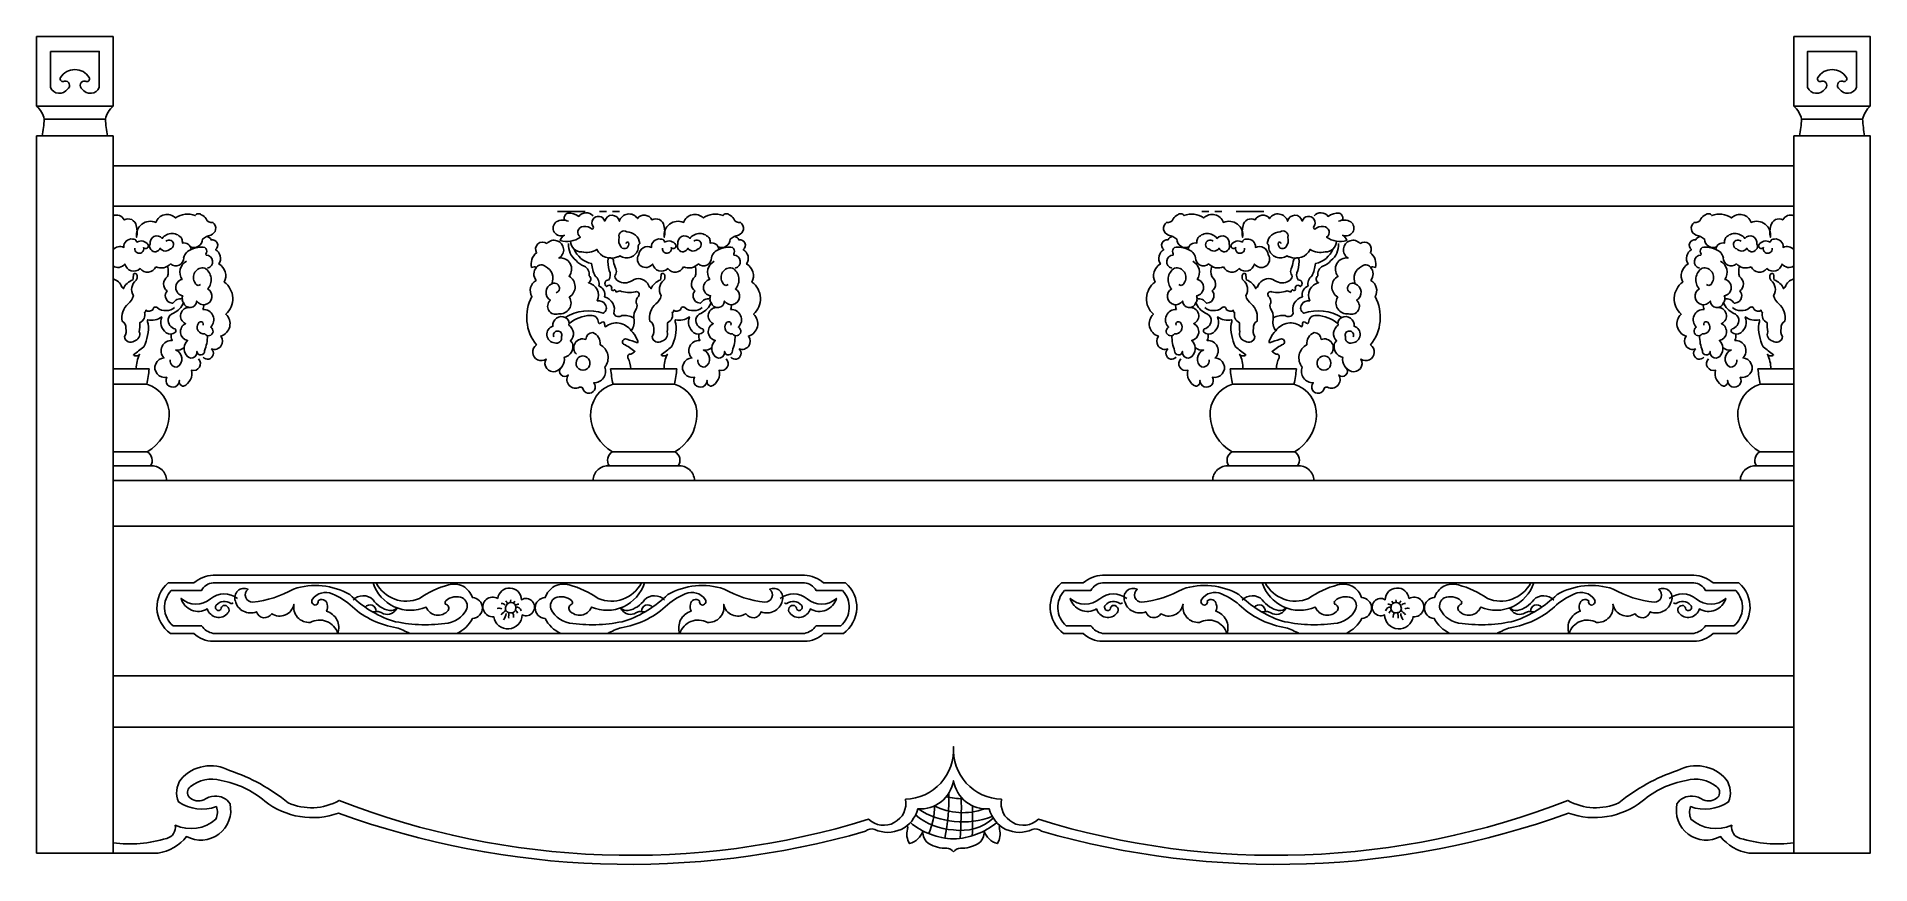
# Model space of a CAD drawing. Extents: x 183 to 2583, y 1398 to 2482.
import ezdxf

# ---------------------------------------------------------------- set-up
doc = ezdxf.new("R2010")
doc.units = 0
doc.header["$LTSCALE"] = 0.85
doc.header["$MEASUREMENT"] = 0
for name, color, linetype in [('3', 3, 'CONTINUOUS'), ('4', 4, 'CONTINUOUS'), ('7', 7, 'CONTINUOUS')]:
    doc.layers.add(name, color=color, linetype=linetype)

msp = doc.modelspace()

# ---------------------------------------------------------------- linework, layer by layer
at = {"layer": '3'}
for p, q in [((193, 2374.1), (273, 2374.1)), ((2573, 2374.1), (2493, 2374.1)), ((864.9, 2253.3), (900.9, 2253.3)), ((919.5, 2253.3), (928.9, 2253.3)), ((936.6, 2253.3), (945.9, 2253.3)), ((1717.4, 2253.3), (1708.1, 2253.3)), ((1734.4, 2253.3), (1725.1, 2253.3)), ((1789.1, 2253.3), (1753, 2253.3)), ((283, 2027.1), (327.1, 2027.1)), ((937.4, 2027.1), (1017.8, 2027.1)), ((1828.7, 2027.1), (1748.2, 2027.1)), ((2483, 2027.1), (2439, 2027.1)), ((283, 1938.5), (327.6, 1938.5)), ((936.9, 1938.5), (1018.3, 1938.5)), ((1829.2, 1938.5), (1747.7, 1938.5)), ((2483, 1938.5), (2438.5, 1938.5))]:
    msp.add_line(p, q, dxfattribs=at)
for points in [[(201, 2462.7), (265, 2462.7), (265, 2415.4, -0.58544), (242.7, 2413.5, -0.845204), (246.7, 2423.8, 0.779355), (251.8, 2428.7, 0.548423), (214.3, 2428.7, 0.779355), (219.4, 2423.8, -0.845204), (223.4, 2413.5, -0.58544), (201, 2415.4)], [(2565, 2462.7), (2501, 2462.7), (2501, 2415.4, 0.58544), (2523.4, 2413.5, 0.845204), (2519.4, 2423.8, -0.779355), (2514.3, 2428.7, -0.548423), (2551.8, 2428.7, -0.779355), (2546.7, 2423.8, 0.845204), (2542.7, 2413.5, 0.58544), (2565, 2415.4)], [(903.5, 2047.2, 0.577), (901.5, 2063.3, 0.493206), (889.7, 2057.6, 0.776941)], [(1862.5, 2047.2, -0.577), (1864.6, 2063.3, -0.493206), (1876.3, 2057.6, -0.776941)], [(1187.9, 1700.8, 0.202082), (1203.1, 1710.8), (1235.5, 1710.8, 0.429101), (1237.7, 1757), (1203.1, 1757, 0.264887), (1187.9, 1767), (414.1, 1767, 0.264887), (398.9, 1757), (359.2, 1757, 0.429101), (361.5, 1710.8), (398.9, 1710.8, 0.202082), (414.1, 1700.8)], [(786.6, 1746.5, 1.383478), (781.2, 1722.7, 0.916801), (818.6, 1725, 1.666033), (817.6, 1744.9, 0.937443)], [(1578.1, 1700.8, -0.202082), (1563, 1710.8), (1530.6, 1710.8, -0.429101), (1528.4, 1757), (1563, 1757, -0.264887), (1578.1, 1767), (2352, 1767, -0.264887), (2367.2, 1757), (2406.9, 1757, -0.429101), (2404.6, 1710.8), (2367.2, 1710.8, -0.202082), (2352, 1700.8)], [(1979.2, 1746.5, -1.383478), (1984.6, 1722.7, -0.916801), (1947.2, 1725, -1.666033), (1948.2, 1744.9, -0.937443)], [(801.6, 1728, 0.604545), (810, 1735.3, 0.298473), (807.6, 1740, 0.532459), (797.3, 1736.1, 0.561139)], [(1964.2, 1728, -0.604545), (1955.8, 1735.3, -0.298473), (1958.2, 1740, -0.532459), (1968.6, 1736.1, -0.561139)]]:
    msp.add_lwpolyline(points, format="xyb", close=True, dxfattribs=at)
for points in [[(384.4, 2206.7, 0.511147), (400.1, 2217.1, -0.115037), (410.9, 2222.2, 0.595021), (413.7, 2238.8, -0.395233), (404.9, 2243.6, 0.192775), (398.5, 2248.8, 0.477687), (390.7, 2247.9, 0.24127), (364.7, 2244.8, 0.543907), (339, 2238.8, 0.595658), (313.8, 2219.5, 0.132143), (313.4, 2234.8, 0.506736), (297.6, 2242.2, 0.395868), (283, 2247.5, 0.395868)], [(1075.1, 2206.7, 0.511147), (1090.8, 2217.1, -0.115037), (1101.7, 2222.2, 0.595021), (1104.4, 2238.8, -0.395233), (1095.6, 2243.6, 0.192775), (1089.3, 2248.8, 0.477687), (1081.4, 2247.9, 0.24127), (1055.4, 2244.8, 0.543907), (1029.7, 2238.8, 0.595658), (1004.5, 2219.5, 0.132143), (1004.1, 2234.8, 0.506736), (988.3, 2242.2, 0.548304), (969.3, 2244, 0.647951), (945.7, 2240.4, 0.813441), (926.6, 2240.6, 1.18722), (911.4, 2233.4, -0.432573), (910.2, 2230.1, 0.21021), (898.6, 2233.4, 0.75045), (894.7, 2219.6, -0.226766), (868.4, 2215, -0.224501), (873.7, 2222.1, -0.901784), (863.2, 2239.8, -0.228598), (879.1, 2240.4)], [(911.2, 2247.3, 0.482978), (892.6, 2246.7, 0.173921), (878.3, 2250.9, 0.443087), (874, 2241.8)], [(1691, 2206.7, -0.511147), (1675.3, 2217.1, 0.115037), (1664.4, 2222.2, -0.595021), (1661.7, 2238.8, 0.395233), (1670.5, 2243.6, -0.192775), (1676.8, 2248.8, -0.477687), (1684.7, 2247.9, -0.24127), (1710.7, 2244.8, -0.543907), (1736.4, 2238.8, -0.595658), (1761.5, 2219.5, -0.132143), (1762, 2234.8, -0.506736), (1777.8, 2242.2, -0.548304), (1796.7, 2244, -0.647951), (1820.4, 2240.4, -0.813441), (1839.5, 2240.6, -1.18722), (1854.7, 2233.4, 0.432573), (1855.9, 2230.1, -0.21021), (1867.4, 2233.4, -0.75045), (1871.4, 2219.6, 0.226766), (1897.7, 2215, 0.224501), (1892.4, 2222.1, 0.901784), (1902.9, 2239.8, 0.228598), (1887, 2240.4)], [(1854.9, 2247.3, -0.482978), (1873.4, 2246.7, -0.173921), (1887.8, 2250.9, -0.443087), (1892.1, 2241.8)], [(2381.7, 2206.7, -0.511147), (2366, 2217.1, 0.115037), (2355.1, 2222.2, -0.595021), (2352.4, 2238.8, 0.395233), (2361.2, 2243.6, -0.192775), (2367.5, 2248.8, -0.477687), (2375.4, 2247.9, -0.24127), (2401.4, 2244.8, -0.543907), (2427.1, 2238.8, -0.595658), (2452.3, 2219.5, -0.132143), (2452.7, 2234.8, -0.506736), (2468.5, 2242.2, -0.395868), (2483, 2247.5, -0.395868)], [(311.4, 2205.3, 1.24052), (322.9, 2205.9, 0.833681), (329, 2209.5, 0.410231), (314.2, 2213.1, 0.41411), (308.4, 2217.1, 0.493427), (297.2, 2206.2, 0.340999), (283, 2203.1, 0.340999)], [(385.2, 2203.5, 0.449217), (373.7, 2211.9, 0.082864), (373.1, 2217.4, 0.517015), (347.4, 2218, 0.757811), (331.4, 2210.4, 1.01048), (344.7, 2205, 0.474183), (358, 2204.1, 1.247587), (352.3, 2214.3)], [(400.8, 2062.4, 1.05205), (411.9, 2073.2, 0.750798), (424, 2090, 0.587883), (430.6, 2118.6, 0.479181), (428.6, 2160.7, 0.394571), (421.5, 2184.6, 0.422356), (417.2, 2203.4, 0.804622), (411.4, 2215.9, 0.311531), (405.2, 2220.3)], [(862.8, 2146.5, 1.101049), (857.3, 2158.5, 0.620744), (855.5, 2136.9, 0.867532), (866.1, 2119.4, 0.645479), (880.2, 2141, 0.566387), (879.8, 2168.5, 0.696628), (866.6, 2192.2, 1.174832), (850.9, 2211.3, 0.815804), (837.3, 2199, 0.303823), (830.8, 2179.9, -0.176939), (837.3, 2180.2, 0.367369), (836.7, 2162.9, 0.411662), (831.2, 2141.8, 0.29912), (837.2, 2078.5, 1.005722), (849.8, 2060, 0.664193), (862.1, 2043.8, 0.35407), (873.6, 2062.2, 0.459153), (884.2, 2081, 0.017602), (881.7, 2083.8, 0.468592), (879.7, 2104.4, 0.358084), (874.9, 2114.4, 0.60715), (858.7, 2102.9, 0.83542), (861, 2081.2, 0.619248), (869.9, 2089.4, 0.580744), (864.8, 2096.6, 0.547089), (859.9, 2089)], [(879.3, 2211.1, 0.255623), (889.1, 2188.9, 0.156585), (899.5, 2181.8, -0.343358), (906, 2169, -0.583367), (905.1, 2159.8, -0.482918), (916.7, 2136.4, -0.295925), (927.2, 2131.5, -0.465148), (924.5, 2120, 0.228587), (874.9, 2114.4, 0.204056)], [(881.8, 2214.3, 0.410096), (896.5, 2200.3, 0.210517), (916.3, 2203.5, 0.410946), (943.1, 2194, 0.259619), (946.5, 2195.3, 0.529071), (970.5, 2204.3, -0.309669), (972.5, 2211.4, 0.366541), (955.5, 2226.7, 0.687218), (945.4, 2219.6, 0.236321), (948, 2206.5, 0.867818), (957.5, 2212.4, 0.762905), (954.6, 2211.1)], [(1002.2, 2205.3, 1.24052), (1013.6, 2205.9, 0.833681), (1019.7, 2209.5, 0.410231), (1004.9, 2213.1, 0.41411), (999.1, 2217.1, 0.493427), (987.9, 2206.2, 0.522758), (971, 2196.5, 0.96726), (989.1, 2184.4, 0.578936), (1009.1, 2178.4, 0.553992), (1029.7, 2180.8)], [(1076, 2203.5, 0.449217), (1064.5, 2211.9, 0.082864), (1063.9, 2217.4, 0.517015), (1038.1, 2218, 0.757811), (1022.1, 2210.4, 1.01048), (1035.4, 2205, 0.474183), (1048.7, 2204.1, 1.247587), (1043, 2214.3)], [(1091.5, 2062.4, 1.05205), (1102.6, 2073.2, 0.750798), (1114.7, 2090, 0.587883), (1121.3, 2118.6, 0.479181), (1119.3, 2160.7, 0.394571), (1112.3, 2184.6, 0.422356), (1107.9, 2203.4, 0.804622), (1102.1, 2215.9, 0.311531), (1095.9, 2220.3)], [(1674.5, 2062.4, -1.05205), (1663.5, 2073.2, -0.750798), (1651.3, 2090, -0.587883), (1644.7, 2118.6, -0.479181), (1646.8, 2160.7, -0.394571), (1653.8, 2184.6, -0.422356), (1658.2, 2203.4, -0.804622), (1663.9, 2215.9, -0.311531), (1670.2, 2220.3)], [(1690.1, 2203.5, -0.449217), (1701.6, 2211.9, -0.082864), (1702.2, 2217.4, -0.517015), (1727.9, 2218, -0.757811), (1744, 2210.4, -1.01048), (1730.7, 2205, -0.474183), (1717.3, 2204.1, -1.247587), (1723.1, 2214.3)], [(1763.9, 2205.3, -1.24052), (1752.4, 2205.9, -0.833681), (1746.4, 2209.5, -0.410231), (1761.2, 2213.1, -0.41411), (1767, 2217.1, -0.493427), (1778.1, 2206.2, -0.522758), (1795.1, 2196.5, -0.96726), (1776.9, 2184.4, -0.578936), (1757, 2178.4, -0.553992), (1736.4, 2180.8)], [(1884.3, 2214.3, -0.410096), (1869.6, 2200.3, -0.210517), (1849.8, 2203.5, -0.410946), (1823, 2194, -0.259619), (1819.6, 2195.3, -0.529071), (1795.6, 2204.3, 0.309669), (1793.6, 2211.4, -0.366541), (1810.6, 2226.7, -0.687218), (1820.7, 2219.6, -0.236321), (1818, 2206.5, -0.867818), (1808.6, 2212.4, -0.762905), (1811.5, 2211.1)], [(1886.8, 2211.1, -0.255623), (1877, 2188.9, -0.156585), (1866.6, 2181.8, 0.343358), (1860, 2169, 0.583367), (1860.9, 2159.8, 0.482918), (1849.4, 2136.4, 0.295925), (1838.8, 2131.5, 0.465148), (1841.6, 2120, -0.228587), (1891.2, 2114.4, -0.204056)], [(1903.3, 2146.5, -1.101049), (1908.8, 2158.5, -0.620744), (1910.6, 2136.9, -0.867532), (1900, 2119.4, -0.645479), (1885.9, 2141, -0.566387), (1886.3, 2168.5, -0.696628), (1899.5, 2192.2, -1.174832), (1915.2, 2211.3, -0.815804), (1928.7, 2199, -0.303823), (1935.3, 2179.9, 0.176939), (1928.8, 2180.2, -0.367369), (1929.3, 2162.9, -0.411662), (1934.9, 2141.8, -0.29912), (1928.9, 2078.5, -1.005722), (1916.3, 2060, -0.664193), (1904, 2043.8, -0.35407), (1892.5, 2062.2, -0.459153), (1881.9, 2081, -0.017602), (1884.4, 2083.8, -0.468592), (1886.4, 2104.4, -0.358084), (1891.2, 2114.4, -0.60715), (1907.3, 2102.9, -0.83542), (1905.1, 2081.2, -0.619248), (1896.2, 2089.4, -0.580744), (1901.3, 2096.6, -0.547089), (1906.2, 2089)], [(2365.3, 2062.4, -1.05205), (2354.2, 2073.2, -0.750798), (2342, 2090, -0.587883), (2335.5, 2118.6, -0.479181), (2337.5, 2160.7, -0.394571), (2344.5, 2184.6, -0.422356), (2348.9, 2203.4, -0.804622), (2354.6, 2215.9, -0.311531), (2360.9, 2220.3)], [(2380.8, 2203.5, -0.449217), (2392.3, 2211.9, -0.082864), (2392.9, 2217.4, -0.517015), (2418.6, 2218, -0.757811), (2434.7, 2210.4, -1.01048), (2421.4, 2205, -0.474183), (2408.1, 2204.1, -1.247587), (2413.8, 2214.3)], [(2454.6, 2205.3, -1.24052), (2443.1, 2205.9, -0.833681), (2437.1, 2209.5, -0.410231), (2451.9, 2213.1, -0.41411), (2457.7, 2217.1, -0.493427), (2468.9, 2206.2, -0.340999), (2483, 2203.1, -0.340999)], [(283, 2182, 0.420125), (298.4, 2184.4, 0.578936), (318.4, 2178.4, 0.553992), (339, 2180.8)], [(379.1, 2188.1, 0.449102), (373.3, 2164.3, 0.818607), (374.3, 2142.9, 0.163834), (373.7, 2138.7, 0.163834)], [(964.4, 2113.9, 0.154764), (949.1, 2116.8, -0.431056), (938.3, 2119.5, 0.438389), (926.3, 2141.4, 0.377048), (919, 2155.7, 0.30331), (913.9, 2168.7, -0.085941), (909.3, 2184.9, -0.245573), (886.1, 2204.4)], [(960.5, 2047.1, 0.125427), (956.8, 2061.4, -0.522929), (960.8, 2066.6, 0.146721), (966, 2070, 0.062225), (951.3, 2079.4, -0.89423), (955.3, 2085.9, -0.00537), (969.4, 2081.3, 0.295636), (968.7, 2085.9, 0.112963), (961.1, 2097.1, 0.22037), (964.5, 2113.3, -0.171471), (968.1, 2126.2, 0.231417), (967.8, 2133.5, -0.285721), (970.6, 2142, 0.795516), (966.7, 2148, -0.162092), (946.2, 2149.5, -0.215767), (940.9, 2148.2, 0.463805), (939.1, 2150.7, -0.866571), (935.6, 2151.5, 0.898294), (929.1, 2154.9, -0.827003), (932, 2163.5, 0.283474), (932.2, 2176, -0.092195), (930.9, 2191.5, -0.332932), (934.9, 2191.9, -0.434913), (938.2, 2187.7, 0.082176), (941.1, 2178.2, -0.218805), (940.9, 2171.1, 0.393939), (940.9, 2165.1, 0.318942), (957.8, 2160.6, -0.003562), (967.8, 2165.1, -0.375769), (985.1, 2154.2, -0.48945), (987.1, 2152, -0.209506), (999.6, 2163.5, 0.046), (1000.3, 2171.2, -0.76604), (1005.2, 2168.6, -0.224132), (1003.8, 2163.1, 0.373867), (1000.3, 2143, -0.187695), (993.4, 2132.3, 0.262407), (985.7, 2109.4, -0.343434), (990.6, 2100.4, -0.189947), (988.7, 2089.3, 0.589802), (1001.5, 2083.5, 0.446697), (1008.1, 2095.6, 0.051644), (1008.8, 2107.5, 0.364914), (1015, 2121.1, 0.554594), (1016.6, 2123.9, 0.361731), (1026, 2124.9, -0.646044), (1031.6, 2127.3, 0.219395), (1043.5, 2123.7, 0.210512), (1054.1, 2127.3)], [(1069.9, 2188.1, 0.449102), (1064, 2164.3, 0.818607), (1065, 2142.9, 0.163834), (1064.4, 2138.7, 0.163834)], [(1696.2, 2188.1, -0.449102), (1702.1, 2164.3, -0.818607), (1701.1, 2142.9, -0.163834), (1701.7, 2138.7, -0.163834)], [(1805.6, 2047.1, -0.125427), (1809.3, 2061.4, 0.522929), (1805.3, 2066.6, -0.146721), (1800.1, 2070, -0.062225), (1814.8, 2079.4, 0.89423), (1810.8, 2085.9, 0.00537), (1796.7, 2081.3, -0.295636), (1797.3, 2085.9, -0.112963), (1805, 2097.1, -0.22037), (1801.6, 2113.3, 0.171471), (1797.9, 2126.2, -0.231417), (1798.3, 2133.5, 0.285721), (1795.5, 2142, -0.795516), (1799.4, 2148, 0.162092), (1819.8, 2149.5, 0.215767), (1825.2, 2148.2, -0.463805), (1827, 2150.7, 0.866571), (1830.5, 2151.5, -0.898294), (1837, 2154.9, 0.827003), (1834.1, 2163.5, -0.283474), (1833.8, 2176, 0.092195), (1835.2, 2191.5, 0.332932), (1831.2, 2191.9, 0.434913), (1827.8, 2187.7, -0.082176), (1825, 2178.2, 0.218805), (1825.2, 2171.1, -0.393939), (1825.2, 2165.1, -0.318942), (1808.3, 2160.6, 0.003562), (1798.3, 2165.1, 0.375769), (1780.9, 2154.2, 0.48945), (1778.9, 2152, 0.209506), (1766.5, 2163.5, -0.046), (1765.8, 2171.2, 0.76604), (1760.9, 2168.6, 0.224132), (1762.3, 2163.1, -0.373867), (1765.8, 2143, 0.187695), (1772.7, 2132.3, -0.262407), (1780.3, 2109.4, 0.343434), (1775.5, 2100.4, 0.189947), (1777.4, 2089.3, -0.589802), (1764.6, 2083.5, -0.446697), (1757.9, 2095.6, -0.051644), (1757.3, 2107.5, -0.364914), (1751, 2121.1, -0.554594), (1749.5, 2123.9, -0.361731), (1740.1, 2124.9, 0.646044), (1734.5, 2127.3, -0.219395), (1722.6, 2123.7, -0.210512), (1712, 2127.3)], [(1801.6, 2113.9, -0.154764), (1817, 2116.8, 0.431056), (1827.8, 2119.5, -0.438389), (1839.8, 2141.4, -0.377048), (1847.1, 2155.7, -0.30331), (1852.2, 2168.7, 0.085941), (1856.8, 2184.9, 0.245573), (1879.9, 2204.4)], [(2386.9, 2188.1, -0.449102), (2392.8, 2164.3, -0.818607), (2391.8, 2142.9, -0.163834), (2392.4, 2138.7, -0.163834)], [(2483, 2182, -0.420125), (2467.6, 2184.4, -0.578936), (2447.7, 2178.4, -0.553992), (2427.1, 2180.8)], [(283, 2164.9, -0.269148), (294.4, 2154.2, -0.48945), (296.4, 2152, -0.209506), (308.9, 2163.5, 0.046), (309.6, 2171.2, -0.76604), (314.5, 2168.6, -0.224132), (313.1, 2163.1, 0.373867), (309.6, 2143, -0.187695), (302.7, 2132.3, 0.262407), (295, 2109.4, -0.343434), (299.9, 2100.4, -0.189947), (298, 2089.3, 0.589802), (310.7, 2083.5, 0.446697), (317.4, 2095.6, 0.051644), (318, 2107.5, 0.364914), (324.3, 2121.1, 0.554594), (325.9, 2123.9, 0.361731), (335.3, 2124.9, -0.646044), (340.8, 2127.3, 0.219395), (352.8, 2123.7, 0.210512), (363.4, 2127.3)], [(354.2, 2181.4, -0.155774), (354.3, 2167.9, 0.513287), (353.8, 2149.2, 0.236356), (351.6, 2140.8, 0.349738), (360.6, 2133.3, -0.05048), (361.3, 2133.2, -0.306025), (373.7, 2138.7, 0.296631), (375.3, 2134, -0.183894), (362.3, 2120, 0.30791), (355.1, 2112, 0.360153), (364.1, 2099.4, -0.428347), (364.6, 2095.2, -0.395018), (352.6, 2094.4, -0.349571), (346.7, 2115.2, -0.217297), (328.4, 2111.5, 0.261578), (329.1, 2106.3, -0.139384), (323.2, 2076, -0.024929), (309.6, 2065.5, 0.459642), (317.8, 2066.3, 0.131492), (313.5, 2047.1, 0.131492)], [(375.3, 2134, 0.861617), (392.5, 2135.8, 1.255122), (406.9, 2151.6, 0.460268), (403, 2179.1, 0.690985), (390.6, 2159.6, 0.606526), (397.4, 2157.7, 0.606526)], [(857.3, 2158.5, 0.409986), (848.9, 2181, 0.450903), (837.3, 2180.2, 0.450903)], [(1044.9, 2181.4, -0.155774), (1045, 2167.9, 0.513287), (1044.5, 2149.2, 0.236356), (1042.3, 2140.8, 0.349738), (1051.3, 2133.3, -0.05048), (1052, 2133.2, -0.306025), (1064.4, 2138.7, 0.296631), (1066, 2134, -0.183894), (1053, 2120, 0.30791), (1045.9, 2112, 0.360153), (1054.8, 2099.4, -0.428347), (1055.3, 2095.2, -0.395018), (1043.3, 2094.4, -0.349571), (1037.4, 2115.2, -0.217297), (1019.2, 2111.5, 0.261578), (1019.8, 2106.3, -0.139384), (1013.9, 2076, -0.024929), (1000.4, 2065.5, 0.459642), (1008.5, 2066.3, 0.131492), (1004.2, 2047.1, 0.131492)], [(1066, 2134, 0.861617), (1083.3, 2135.8, 1.255122), (1097.6, 2151.6, 0.460268), (1093.7, 2179.1, 0.690985), (1081.3, 2159.6, 0.606526), (1088.1, 2157.7, 0.606526)], [(1700.1, 2134, -0.861617), (1682.8, 2135.8, -1.255122), (1668.5, 2151.6, -0.460268), (1672.4, 2179.1, -0.690985), (1684.8, 2159.6, -0.606526), (1678, 2157.7, -0.606526)], [(1721.2, 2181.4, 0.155774), (1721, 2167.9, -0.513287), (1721.5, 2149.2, -0.236356), (1723.8, 2140.8, -0.349738), (1714.8, 2133.3, 0.05048), (1714.1, 2133.2, 0.306025), (1701.7, 2138.7, -0.296631), (1700.1, 2134, 0.183894), (1713, 2120, -0.30791), (1720.2, 2112, -0.360153), (1711.3, 2099.4, 0.428347), (1710.8, 2095.2, 0.395018), (1722.8, 2094.4, 0.349571), (1728.7, 2115.2, 0.217297), (1746.9, 2111.5, -0.261578), (1746.3, 2106.3, 0.139384), (1752.2, 2076, 0.024929), (1765.7, 2065.5, -0.459642), (1757.5, 2066.3, -0.131492), (1761.9, 2047.1, -0.131492)], [(1908.8, 2158.5, -0.409986), (1917.2, 2181, -0.450903), (1928.8, 2180.2, -0.450903)], [(2390.8, 2134, -0.861617), (2373.5, 2135.8, -1.255122), (2359.2, 2151.6, -0.460268), (2363.1, 2179.1, -0.690985), (2375.5, 2159.6, -0.606526), (2368.7, 2157.7, -0.606526)], [(2411.9, 2181.4, 0.155774), (2411.8, 2167.9, -0.513287), (2412.3, 2149.2, -0.236356), (2414.5, 2140.8, -0.349738), (2405.5, 2133.3, 0.05048), (2404.8, 2133.2, 0.306025), (2392.4, 2138.7, -0.296631), (2390.8, 2134, 0.183894), (2403.7, 2120, -0.30791), (2410.9, 2112, -0.360153), (2402, 2099.4, 0.428347), (2401.5, 2095.2, 0.395018), (2413.5, 2094.4, 0.349571), (2419.4, 2115.2, 0.217297), (2437.6, 2111.5, -0.261578), (2437, 2106.3, 0.139384), (2442.9, 2076, 0.024929), (2456.4, 2065.5, -0.459642), (2448.3, 2066.3, -0.131492), (2452.6, 2047.1, -0.131492)], [(2483, 2164.9, 0.269148), (2471.7, 2154.2, 0.48945), (2469.7, 2152, 0.209506), (2457.2, 2163.5, -0.046), (2456.5, 2171.2, 0.76604), (2451.6, 2168.6, 0.224132), (2453, 2163.1, -0.373867), (2456.5, 2143, 0.187695), (2463.4, 2132.3, -0.262407), (2471.1, 2109.4, 0.343434), (2466.2, 2100.4, 0.189947), (2468.1, 2089.3, -0.589802), (2455.3, 2083.5, -0.446697), (2448.7, 2095.6, -0.051644), (2448, 2107.5, -0.364914), (2441.8, 2121.1, -0.554594), (2440.2, 2123.9, -0.361731), (2430.8, 2124.9, 0.646044), (2425.2, 2127.3, -0.219395), (2413.3, 2123.7, -0.210512), (2402.7, 2127.3)], [(383.8, 2127.4, 0.86413), (377.9, 2106.3, 0.715023), (380.5, 2084.3, 0.377629), (378.6, 2065.3, 0.83295), (392.7, 2069.9, 0.962107), (402.9, 2070.8, 0.0893), (406.5, 2090.6, 0.0893)], [(400.9, 2104.3, 1.024733), (394.7, 2106.8, 0.661094), (403.1, 2092.9, 1.239737), (410.8, 2101.7, 0.696601), (400.4, 2124.9)], [(961.1, 2097.1, 0.435196), (927.5, 2102.3, -0.194006), (926.4, 2107.1, 0.555447), (921.7, 2107.6, -0.671692), (918.2, 2107.7, 0.453176), (908, 2117.2, 0.155989), (880, 2106.5, 0.232026)], [(1074.5, 2127.4, 0.86413), (1068.6, 2106.3, 0.715023), (1071.3, 2084.3, 0.377629), (1069.3, 2065.3, 0.83295), (1083.4, 2069.9, 0.962107), (1093.6, 2070.8, 0.0893), (1097.2, 2090.6, 0.0893)], [(1091.6, 2104.3, 1.024733), (1085.4, 2106.8, 0.661094), (1093.8, 2092.9, 1.239737), (1101.5, 2101.7, 0.696601), (1091.2, 2124.9)], [(1674.5, 2104.3, -1.024733), (1680.7, 2106.8, -0.661094), (1672.3, 2092.9, -1.239737), (1664.5, 2101.7, -0.696601), (1674.9, 2124.9)], [(1691.6, 2127.4, -0.86413), (1697.5, 2106.3, -0.715023), (1694.8, 2084.3, -0.377629), (1696.8, 2065.3, -0.83295), (1682.7, 2069.9, -0.962107), (1672.5, 2070.8, -0.0893), (1668.8, 2090.6, -0.0893)], [(1805, 2097.1, -0.435196), (1838.6, 2102.3, 0.194006), (1839.7, 2107.1, -0.555447), (1844.4, 2107.6, 0.671692), (1847.9, 2107.7, -0.453176), (1858.1, 2117.2, -0.155989), (1886.1, 2106.5, -0.232026)], [(2365.2, 2104.3, -1.024733), (2371.4, 2106.8, -0.661094), (2363, 2092.9, -1.239737), (2355.3, 2101.7, -0.696601), (2365.6, 2124.9)], [(2382.3, 2127.4, -0.86413), (2388.2, 2106.3, -0.715023), (2385.5, 2084.3, -0.377629), (2387.5, 2065.3, -0.83295), (2373.4, 2069.9, -0.962107), (2363.2, 2070.8, -0.0893), (2359.6, 2090.6, -0.0893)], [(359.2, 2092.5, 0.162321), (360.4, 2084.3, 0.70759), (349.9, 2061.5, 1.090429), (353.4, 2036.2, 1.30016), (369.8, 2032, 0.460334), (375.3, 2024.4, 0.359738), (385.8, 2045.6, 0.801991), (394.7, 2060.2)], [(869.2, 2048.5, 0.948633), (878.8, 2038.9, 0.77981), (893.7, 2023.3, -0.078389), (897.6, 2022.5, 1.358646), (912.1, 2029, 0.543001), (926.7, 2049.3, 0.47238), (920.5, 2078.7, 0.335163), (911.1, 2094.8, 0.389915), (901.7, 2085.7, 0.809648), (889.5, 2066.2, 0.809648)], [(1049.9, 2092.5, 0.162321), (1051.1, 2084.3, 0.70759), (1040.6, 2061.5, 1.090429), (1044.1, 2036.2, 1.30016), (1060.5, 2032, 0.460334), (1066, 2024.4, 0.359738), (1076.5, 2045.6, 0.801991), (1085.5, 2060.2)], [(1716.2, 2092.5, -0.162321), (1715, 2084.3, -0.70759), (1725.5, 2061.5, -1.090429), (1722, 2036.2, -1.30016), (1705.6, 2032, -0.460334), (1700.1, 2024.4, -0.359738), (1689.6, 2045.6, -0.801991), (1680.6, 2060.2)], [(1896.9, 2048.5, -0.948633), (1887.3, 2038.9, -0.77981), (1872.4, 2023.3, 0.078389), (1868.5, 2022.5, -1.358646), (1853.9, 2029, -0.543001), (1839.4, 2049.3, -0.47238), (1845.6, 2078.7, -0.335163), (1855, 2094.8, -0.389915), (1864.4, 2085.7, -0.809648), (1876.6, 2066.2, -0.809648)], [(2406.9, 2092.5, -0.162321), (2405.7, 2084.3, -0.70759), (2416.2, 2061.5, -1.090429), (2412.7, 2036.2, -1.30016), (2396.3, 2032, -0.460334), (2390.8, 2024.4, -0.359738), (2380.3, 2045.6, -0.801991), (2371.3, 2060.2)], [(376, 2075.1, -0.245895), (365.1, 2071.8, -0.604791), (367.5, 2049.6, -0.517441), (357.8, 2058.8)], [(1066.7, 2075.1, -0.245895), (1055.8, 2071.8, -0.604791), (1058.2, 2049.6, -0.517441), (1048.5, 2058.8)], [(1699.4, 2075.1, 0.245895), (1710.3, 2071.8, 0.604791), (1707.8, 2049.6, 0.517441), (1717.5, 2058.8)], [(2390.1, 2075.1, 0.245895), (2401, 2071.8, 0.604791), (2398.6, 2049.6, 0.517441), (2408.3, 2058.8)], [(1190.2, 1690.7), (414.1, 1690.7, -0.208437), (388.9, 1700.8), (358, 1700.8, -0.488922), (355.3, 1767), (388.9, 1767, -0.159681), (414.1, 1777), (1187.9, 1777, -0.159681), (1213.1, 1767), (1241.7, 1767, -0.488922), (1238.9, 1700.8), (1213.1, 1700.8, -0.208437), (1187.9, 1690.7)], [(1575.9, 1690.7), (2352, 1690.7, 0.208437), (2377.2, 1700.8), (2408, 1700.8, 0.488922), (2410.8, 1767), (2377.2, 1767, 0.159681), (2352, 1777), (1578.1, 1777, 0.159681), (1552.9, 1767), (1524.4, 1767, 0.488922), (1527.2, 1700.8), (1552.9, 1700.8, 0.208437), (1578.1, 1690.7)], [(445.9, 1746.6, 0.347479), (410.6, 1746, -0.377659), (372.1, 1746.6, 0.498536), (406.4, 1732.9, 0.611645), (433.3, 1727.6, 0.764887), (427.1, 1737.2, 0.230937), (424.2, 1732.2, -1.024643), (418.1, 1737.9, -0.385664), (437.1, 1739.8, 0.298733), (440.2, 1740.8)], [(623.4, 1767, 0.442158), (692.8, 1735.2, 0.56648), (721.6, 1730.8, 0.539989), (718.3, 1738.9, -0.421202), (718.7, 1743.6, -0.29052), (740.4, 1747.3, -0.349938), (746, 1732.9, -0.270644), (717.2, 1713.8, -0.091855), (648.6, 1717.1, -0.110199), (592.9, 1751.7, 0.209926), (519.3, 1758.9, -0.103448), (465.7, 1741.7, -0.721064), (459.7, 1758.6, 0.673931), (443.1, 1743.2, 0.461374), (470.8, 1729.1, 0.649191), (490.7, 1726.6, 0.540808), (519.7, 1738.9, 0.487388), (541.1, 1715.1, -0.475389), (577.2, 1700.8, 0.434284), (562.4, 1729.7, 0.210711), (563.2, 1738.9, 0.627695), (551.3, 1743.3, -0.370262), (549, 1738.1, -0.696918), (543.8, 1745.4, -0.358678), (570, 1752.6, -0.095912), (596.2, 1735.5, 0.143034), (654, 1708.3, -0.034431), (671.6, 1700.8)], [(627.3, 1767, 0.391723), (684, 1746.6, -0.09158), (722, 1764.3, -0.415117), (753.3, 1747.6, -0.962957), (753.6, 1720.5, -0.166234), (733.1, 1700.8)], [(974.7, 1767, -0.391723), (918, 1746.6, 0.09158), (880, 1764.3, 0.415117), (848.7, 1747.6, 0.962957), (848.4, 1720.5, 0.166234), (868.9, 1700.8)], [(978.6, 1767, -0.442158), (909.2, 1735.2, -0.56648), (880.4, 1730.8, -0.539989), (883.7, 1738.9, 0.421202), (883.3, 1743.6, 0.29052), (861.6, 1747.3, 0.349938), (856, 1732.9, 0.270644), (884.8, 1713.8, 0.091855), (953.4, 1717.1, 0.110199), (1009.1, 1751.7, -0.209926), (1082.7, 1758.9, 0.103448), (1136.3, 1741.7, 0.721064), (1142.3, 1758.6, -0.673931), (1158.9, 1743.2, -0.461374), (1131.2, 1729.1, -0.649191), (1111.3, 1726.6, -0.540808), (1082.3, 1738.9, -0.487388), (1060.9, 1715.1, 0.475389), (1024.8, 1700.8, -0.434284), (1039.6, 1729.7, -0.210711), (1038.8, 1738.9, -0.627695), (1050.7, 1743.3, 0.370262), (1053, 1738.1, 0.696918), (1058.2, 1745.4, 0.358678), (1032, 1752.6, 0.095912), (1005.8, 1735.5, -0.143034), (948, 1708.3, 0.034431), (930.4, 1700.8)], [(1156.1, 1746.6, -0.347479), (1191.4, 1746, 0.377659), (1229.9, 1746.6, -0.498536), (1195.6, 1732.9, -0.611645), (1168.7, 1727.6, -0.764887), (1174.9, 1737.2, -0.230937), (1177.8, 1732.2, 1.024643), (1183.9, 1737.9, 0.385664), (1164.9, 1739.8, -0.298733), (1161.8, 1740.8)], [(1609.8, 1746.6, 0.347479), (1574.4, 1746, -0.377659), (1535.9, 1746.6, 0.498536), (1570.2, 1732.9, 0.611645), (1597.1, 1727.6, 0.764887), (1590.9, 1737.2, 0.230937), (1588.1, 1732.2, -1.024643), (1581.9, 1737.9, -0.385664), (1600.9, 1739.8, 0.298733), (1604.1, 1740.8)], [(1787.2, 1767, 0.442158), (1856.6, 1735.2, 0.56648), (1885.5, 1730.8, 0.539989), (1882.2, 1738.9, -0.421202), (1882.5, 1743.6, -0.29052), (1904.3, 1747.3, -0.349938), (1909.8, 1732.9, -0.270644), (1881, 1713.8, -0.091855), (1812.4, 1717.1, -0.110199), (1756.7, 1751.7, 0.209926), (1683.1, 1758.9, -0.103448), (1629.6, 1741.7, -0.721064), (1623.6, 1758.6, 0.673931), (1607, 1743.2, 0.461374), (1634.7, 1729.1, 0.649191), (1654.5, 1726.6, 0.540808), (1683.5, 1738.9, 0.487388), (1704.9, 1715.1, -0.475389), (1741, 1700.8, 0.434284), (1726.2, 1729.7, 0.210711), (1727, 1738.9, 0.627695), (1715.1, 1743.3, -0.370262), (1712.8, 1738.1, -0.696918), (1707.7, 1745.4, -0.358678), (1733.9, 1752.6, -0.095912), (1760, 1735.5, 0.143034), (1817.9, 1708.3, -0.034431), (1835.4, 1700.8)], [(1791.1, 1767, 0.391723), (1847.8, 1746.6, -0.09158), (1885.8, 1764.3, -0.415117), (1917.1, 1747.6, -0.962957), (1917.4, 1720.5, -0.166234), (1896.9, 1700.8)], [(2138.5, 1767, -0.391723), (2081.8, 1746.6, 0.09158), (2043.9, 1764.3, 0.415117), (2012.6, 1747.6, 0.962957), (2012.2, 1720.5, 0.166234), (2032.7, 1700.8)], [(2142.4, 1767, -0.442158), (2073.1, 1735.2, -0.56648), (2044.2, 1730.8, -0.539989), (2047.5, 1738.9, 0.421202), (2047.1, 1743.6, 0.29052), (2025.4, 1747.3, 0.349938), (2019.8, 1732.9, 0.270644), (2048.6, 1713.8, 0.091855), (2117.2, 1717.1, 0.110199), (2173, 1751.7, -0.209926), (2246.5, 1758.9, 0.103448), (2300.1, 1741.7, 0.721064), (2306.1, 1758.6, -0.673931), (2322.7, 1743.2, -0.461374), (2295, 1729.1, -0.649191), (2275.1, 1726.6, -0.540808), (2246.2, 1738.9, -0.487388), (2224.8, 1715.1, 0.475389), (2188.7, 1700.8, -0.434284), (2203.4, 1729.7, -0.210711), (2202.6, 1738.9, -0.627695), (2214.5, 1743.3, 0.370262), (2216.8, 1738.1, 0.696918), (2222, 1745.4, 0.358678), (2195.8, 1752.6, 0.095912), (2169.6, 1735.5, -0.143034), (2111.8, 1708.3, 0.034431), (2094.2, 1700.8)], [(2319.9, 1746.6, -0.347479), (2355.2, 1746, 0.377659), (2393.7, 1746.6, -0.498536), (2359.4, 1732.9, -0.611645), (2332.6, 1727.6, -0.764887), (2338.7, 1737.2, -0.230937), (2341.6, 1732.2, 1.024643), (2347.8, 1737.9, 0.385664), (2328.7, 1739.8, -0.298733), (2325.6, 1740.8)], [(622.9, 1728.9, -0.226507), (637, 1726.6, 0.405215), (654.7, 1734.2, -0.25518), (644.7, 1730.8, -0.191726), (623.3, 1744.9, 0.419441), (597.2, 1744.4, 0.419441)], [(979.1, 1728.9, 0.226507), (965, 1726.6, -0.405215), (947.3, 1734.2, 0.25518), (957.3, 1730.8, 0.191726), (978.7, 1744.9, -0.419441), (1004.8, 1744.4, -0.419441)], [(1786.7, 1728.9, -0.226507), (1800.8, 1726.6, 0.405215), (1818.5, 1734.2, -0.25518), (1808.5, 1730.8, -0.191726), (1787.1, 1744.9, 0.419441), (1761, 1744.4, 0.419441)], [(2142.9, 1728.9, 0.226507), (2128.8, 1726.6, -0.405215), (2111.2, 1734.2, 0.25518), (2121.1, 1730.8, 0.191726), (2142.6, 1744.9, -0.419441), (2168.6, 1744.4, -0.419441)], [(283, 1426.5, 0.10644), (353.4, 1432.5, 0.401588), (364.4, 1449.6, 0.29459), (417.7, 1457.6, 0.184881), (418.3, 1474.1, -0.243746), (368.7, 1480.2, -0.265132), (371.8, 1509.6, -0.356347), (435.5, 1521.2, -0.094067), (512.1, 1479, 0.238529), (578.9, 1482.1, 0.169737), (1271.9, 1457.4, 0.71791), (1320.4, 1483.7, 0.423026), (1383, 1552.6, 0.423026), (1445.7, 1483.7, 0.71791), (1494.2, 1457.4, 0.169737), (2187.2, 1482.1, 0.238529), (2254, 1479, -0.094067), (2330.6, 1521.2, -0.356347), (2394.3, 1509.6, -0.265132), (2397.4, 1480.2, -0.243746), (2347.7, 1474.1, 0.184881), (2348.3, 1457.6, 0.29459), (2401.7, 1449.6, 0.401588), (2412.7, 1432.5, 0.10644), (2483, 1426.5)], [(1383, 1414.7, 0.230274), (1374, 1419.7, -0.152651), (1351.3, 1425.4, -0.304783), (1343.2, 1442.2, -0.243231), (1325.5, 1425.7, -0.207799), (1322.7, 1444.3, 0.159135), (1322.6, 1449.5)], [(1383, 1414.7, -0.230274), (1392.1, 1419.7, 0.152651), (1414.7, 1425.4, 0.304783), (1422.9, 1442.2, 0.243231), (1440.5, 1425.7, 0.207799), (1443.4, 1444.3, -0.159135), (1443.4, 1449.5)]]:
    msp.add_lwpolyline(points, format="xyb", dxfattribs=at)
for centre, radius, start, end in [((346, 2195.6), 16.4, 244.4892, 318.657), ((365.3, 2192.3), 10.2, 227.3935, 2.1044), ((390.2, 2189.1), 15.2, 109.0556, 166.5077), ((398.7, 2176), 30.6, 81.3451, 116.0502), ((399.3, 2201.3), 6.33, 340.3603, 50.8619), ((407.8, 2197.2), 3.19, 142.5931, 198.4588), ((404.6, 2187.5), 8.71, 283.1251, 88.8505), ((1036.8, 2195.6), 16.4, 244.4892, 318.657), ((1056, 2192.3), 10.2, 227.3935, 2.1044), ((1080.9, 2189.1), 15.2, 109.0556, 166.5077), ((1089.4, 2176), 30.6, 81.3451, 116.0502), ((1090, 2201.3), 6.33, 340.3603, 50.8619), ((1098.5, 2197.2), 3.19, 142.5931, 198.4588), ((1095.3, 2187.5), 8.71, 283.1251, 88.8505), ((1670.8, 2187.5), 8.71, 91.1495, 256.8749), ((1676.1, 2201.3), 6.33, 129.1381, 199.6397), ((1667.6, 2197.2), 3.19, 341.5412, 37.4069), ((1676.7, 2176), 30.6, 63.9498, 98.6549), ((1685.2, 2189.1), 15.2, 13.4923, 70.9444), ((1710.1, 2192.3), 10.2, 177.8956, 312.6065), ((1729.3, 2195.6), 16.4, 221.343, 295.5108), ((2361.5, 2187.5), 8.71, 91.1495, 256.8749), ((2366.8, 2201.3), 6.33, 129.1381, 199.6397), ((2358.3, 2197.2), 3.19, 341.5412, 37.4069), ((2367.4, 2176), 30.6, 63.9498, 98.6549), ((2375.9, 2189.1), 15.2, 13.4923, 70.9444), ((2400.8, 2192.3), 10.2, 177.8956, 312.6065), ((2420, 2195.6), 16.4, 221.343, 295.5108), ((391.9, 2129.6), 9.8, 331.2013, 8.9157), ((1082.6, 2129.6), 9.8, 331.2013, 8.9157), ((1683.5, 2129.6), 9.8, 171.0843, 208.7987), ((2374.2, 2129.6), 9.8, 171.0843, 208.7987), ((619.2, 1730), 8.17, 356.9369, 140.1198), ((787.7, 1724.2), 9.59, 63.3341, 100.9188), ((792.1, 1735.1), 4.95, 31.6946, 101.2061), ((823, 1697.2), 42.4, 127.5635, 138.7703), ((765.7, 1722.1), 38, 27.4895, 34.3514), ((823.2, 1722.8), 22.4, 166.4061, 185.4282), ((815.1, 1740.6), 12.1, 159.6455, 177.3552), ((801.3, 1745.5), 7.91, 318.1696, 342.3048), ((808.1, 1726.8), 4.34, 5.1639, 72.241), ((819.9, 1705.6), 34.1, 99.8135, 107.8375), ((811.3, 1729), 6.07, 11.7383, 101.5619), ((982.8, 1730), 8.17, 39.8802, 183.0631), ((1783, 1730), 8.17, 356.9369, 140.1198), ((1954.6, 1729), 6.07, 78.4381, 168.2617), ((1945.9, 1705.6), 34.1, 72.1625, 80.1865), ((1957.7, 1726.8), 4.34, 107.759, 174.8361), ((1964.5, 1745.5), 7.91, 197.6952, 221.8304), ((1950.7, 1740.6), 12.1, 2.6448, 20.3545), ((1942.6, 1722.8), 22.4, 354.5718, 13.5939), ((2000.1, 1722.1), 38, 145.6486, 152.5105), ((1942.8, 1697.2), 42.4, 41.2297, 52.4365), ((1973.7, 1735.1), 4.95, 78.7939, 148.3054), ((1978.1, 1724.2), 9.59, 79.0812, 116.6659), ((2146.6, 1730), 8.17, 39.8802, 183.0631), ((782.4, 1728.2), 15.1, 321.0207, 354.6411), ((798.9, 1723.3), 8.33, 349.6288, 33.7575), ((1966.9, 1723.3), 8.33, 146.2425, 190.3712), ((1983.4, 1728.2), 15.1, 185.3589, 218.9793), ((1117.1, 1484.5), 259.8, 348.5261, 1.57), ((1394.9, 1562.1), 108.1, 237.4554, 291.009), ((1265.9, 1474.8), 92.2, 336.9775, 0.2302), ((1395.2, 1549.5), 83.4, 243.3107, 289.8235), ((1395.1, 1565.8), 81.5, 254.6574, 270.0455), ((811, 1475.6), 582.3, 355.7453, 1.067), ((950.3, 1458.3), 457.8, 357.1978, 2.1278), ((1386.5, 1525.7), 94.1, 230.4227, 267.8794), ((1386.5, 1525.7), 82.1, 229.6575, 267.5692), ((1393.2, 1506), 63.1, 260.7764, 311.6584), ((1379.6, 1525.7), 94.1, 272.1206, 309.5773)]:
    msp.add_arc(centre, radius, start, end, dxfattribs=at)
at = {"layer": '4'}
msp.add_line((283, 1413.1), (283, 2313.1), dxfattribs=at)
for points in [[(2483, 1413.1), (2583, 1413.1), (2583, 2352.1), (2575.6, 2352.1, -0.031626), (2573, 2374.1, -0.152406), (2583, 2391.1), (2583, 2482.1), (2483, 2482.1), (2483, 2391.1, -0.152406), (2493, 2374.1, -0.031626), (2490.4, 2352.1), (2483, 2352.1), (2483, 2313.1), (1673.2, 2313.1), (283, 2313.1), (283, 2352.1), (275.6, 2352.1, -0.031626), (273, 2374.1, -0.152406), (283, 2391.1), (283, 2482.1), (183, 2482.1), (183, 2391.1, -0.152406), (193, 2374.1, -0.031626), (190.4, 2352.1), (183, 2352.1), (183, 1413.1), (283, 1413.1)], [(283, 1413.1), (342, 1413.1, 0.192261), (379.1, 1434.9, 0.646004), (436.1, 1477.8, 0.290271), (415.7, 1487.5, 0.161089), (401.7, 1482.8, -0.293965), (382.7, 1486.3, -0.435783), (383.9, 1500, -0.239639), (424.3, 1508.3, -0.13374), (481.5, 1481.3, 0.258819), (578.1, 1465.5, 0.15817), (1268, 1441.8, -0.288156), (1279.9, 1444.1, 0.471563), (1336.2, 1471, 0.384725), (1383, 1508, 0.384725), (1429.9, 1471, 0.471563), (1486.2, 1444.1, -0.288156), (1498.1, 1441.8, 0.15817), (2188, 1465.5, 0.258819), (2284.6, 1481.3, -0.13374), (2341.8, 1508.3, -0.239639), (2382.2, 1500, -0.435783), (2383.4, 1486.3, -0.293965), (2364.4, 1482.8, 0.161089), (2350.4, 1487.5, 0.290271), (2330, 1477.8, 0.646004), (2387, 1434.9, 0.192261), (2424.1, 1413.1), (2483, 1413.1)]]:
    msp.add_lwpolyline(points, format="xyb", dxfattribs=at)
msp.add_lwpolyline([(2483, 1413.1), (2483, 2313.1)], dxfattribs=at)
at = {"layer": '7'}
for p, q in [((183, 2391.1), (283, 2391.1)), ((2583, 2391.1), (2483, 2391.1)), ((190.4, 2352.1), (275.6, 2352.1)), ((2575.6, 2352.1), (2490.4, 2352.1)), ((283, 2260.1), (2483, 2260.1)), ((283, 2047.1), (330.2, 2047.1)), ((934.3, 2047.1), (1020.9, 2047.1)), ((1831.8, 2047.1), (1745.2, 2047.1)), ((2483, 2047.1), (2435.9, 2047.1)), ((283, 1920.2), (331.9, 1920.1)), ((930.9, 1920.2), (1022.6, 1920.1)), ((1835.2, 1920.2), (1743.5, 1920.1)), ((2483, 1920.2), (2434.2, 1920.1)), ((283, 1901.1), (2483, 1901.1)), ((283, 1841.1), (2483, 1841.1)), ((283, 1645.1), (2483, 1645.1)), ((283, 1578.1), (2483, 1578.1))]:
    msp.add_line(p, q, dxfattribs=at)
for points in [[(330.2, 2047.1, -0.026771), (327.1, 2027.1, -0.344354), (356.5, 1985.3, -0.255724), (327.6, 1938.5, -0.458085), (331.9, 1920.1, -0.431407), (353.2, 1901.1, -0.431407)], [(934.3, 2047.1, 0.026771), (937.4, 2027.1, 0.344354), (908, 1985.3, 0.255724), (936.9, 1938.5, 0.458085), (932.6, 1920.1, 0.431407), (911.2, 1901.1, 0.431407)], [(1020.9, 2047.1, -0.026771), (1017.8, 2027.1, -0.344354), (1047.2, 1985.3, -0.255724), (1018.3, 1938.5, -0.458085), (1022.6, 1920.1, -0.431407), (1044, 1901.1, -0.431407)], [(1745.2, 2047.1, 0.026771), (1748.2, 2027.1, 0.344354), (1718.9, 1985.3, 0.255724), (1747.7, 1938.5, 0.458085), (1743.5, 1920.1, 0.431407), (1722.1, 1901.1, 0.431407)], [(1831.8, 2047.1, -0.026771), (1828.7, 2027.1, -0.344354), (1858.1, 1985.3, -0.255724), (1829.2, 1938.5, -0.458085), (1833.4, 1920.1, -0.431407), (1854.8, 1901.1, -0.431407)], [(2435.9, 2047.1, 0.026771), (2439, 2027.1, 0.344354), (2409.6, 1985.3, 0.255724), (2438.5, 1938.5, 0.458085), (2434.2, 1920.1, 0.431407), (2412.8, 1901.1, 0.431407)]]:
    msp.add_lwpolyline(points, format="xyb", dxfattribs=at)

doc.saveas('drawing.dxf')
